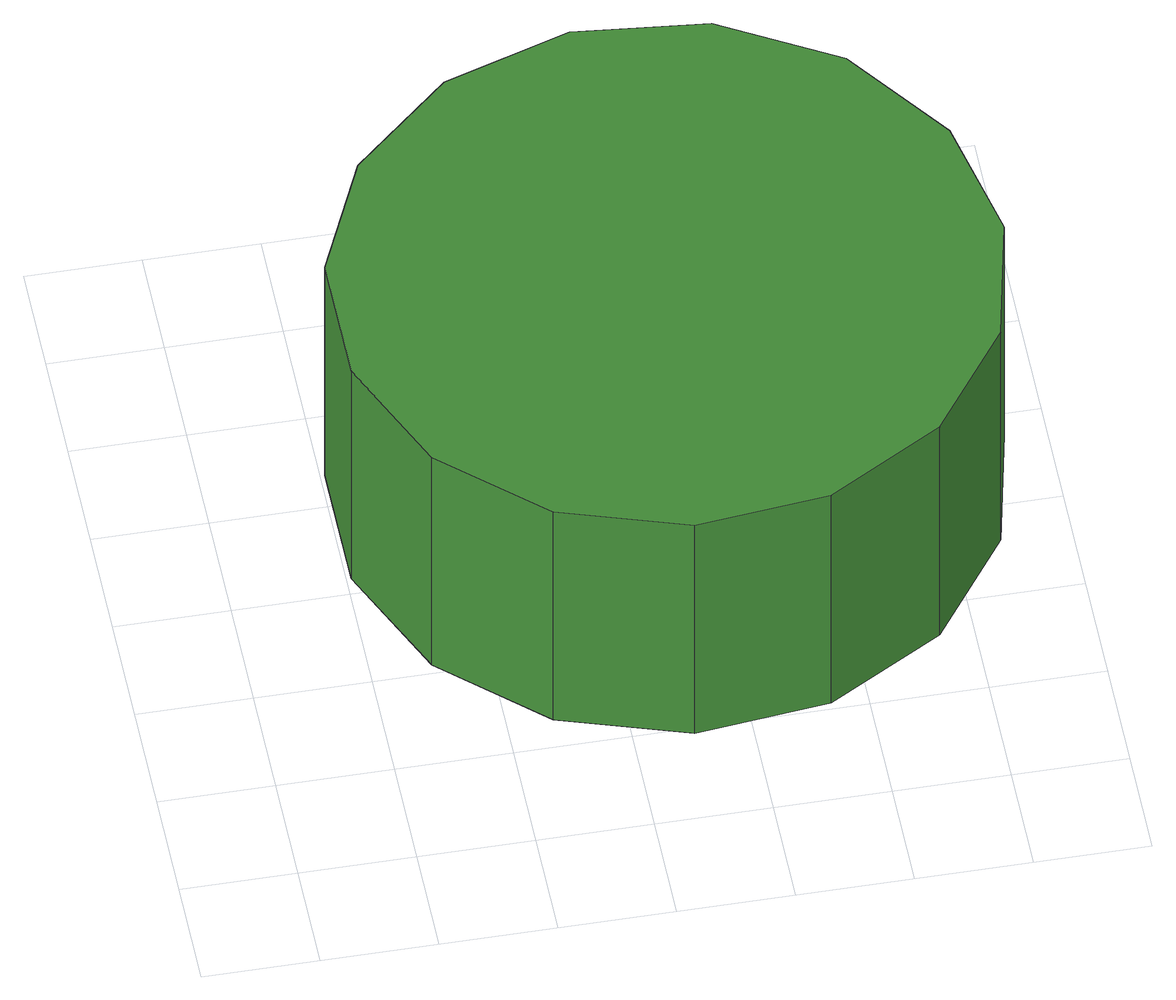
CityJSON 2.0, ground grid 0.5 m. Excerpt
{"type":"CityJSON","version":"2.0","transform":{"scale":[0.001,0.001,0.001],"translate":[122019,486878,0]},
"CityObjects":{
"tree1":{"type":"SolitaryVegetationObject","attributes":{"function":"something"},"geometry":[{"type":"MultiSurface","lod":"1","boundaries":[[[0,1,2,3,4,5,6,7,8,9,10,11,12,13,14]],[[15,16,17,18,19,20,21,22,23,24,25,26,27,28,29]],[[0,29,28,1]],[[1,28,27,2]],[[2,27,26,3]],[[3,26,25,4]],[[4,25,24,5]],[[5,24,23,6]],[[6,23,22,7]],[[7,22,21,8]],[[8,21,20,9]],[[9,20,19,10]],[[10,19,18,11]],[[11,18,17,12]],[[12,17,16,13]],[[13,16,15,14]],[[14,15,29,0]]]}]}
},
"vertices":[
[3322,1879,2200],[3199,2455,2200],[2853,2932,2200],[2343,3227,2200],[1757,3288,2200],[1196,3106,2200],[759,2712,2200],[519,2174,2200],[519,1584,2200],[759,1046,2200],[1196,652,2200],[1757,470,2200],[2343,532,2200],[2853,826,2200],[3199,1303,2200],[3199,1303,930],[2853,826,930],[2343,532,930],[1757,470,930],[1196,652,930],[759,1046,930],[519,1584,930],[519,2174,930],[759,2712,930],[1196,3106,930],[1757,3288,930],[2343,3227,930],[2853,2932,930],[3199,2455,930],[3322,1879,930]
]}
